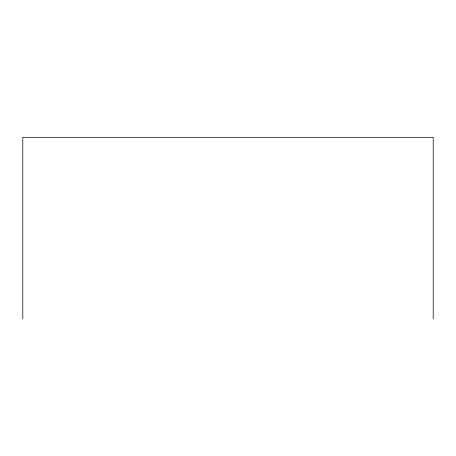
<?xml version="1.0" encoding="UTF-8"?>
<svg xmlns="http://www.w3.org/2000/svg" width="456" height="456" viewBox="0 0 456 456"><rect width="100%" height="100%" fill="white"/><g stroke="black" fill="none" stroke-linecap="round" stroke-linejoin="round"><path stroke-width="0.68" d="M433.2 318.681L433.2 137.319L22.8 137.319L22.8 318.681"/></g></svg>
